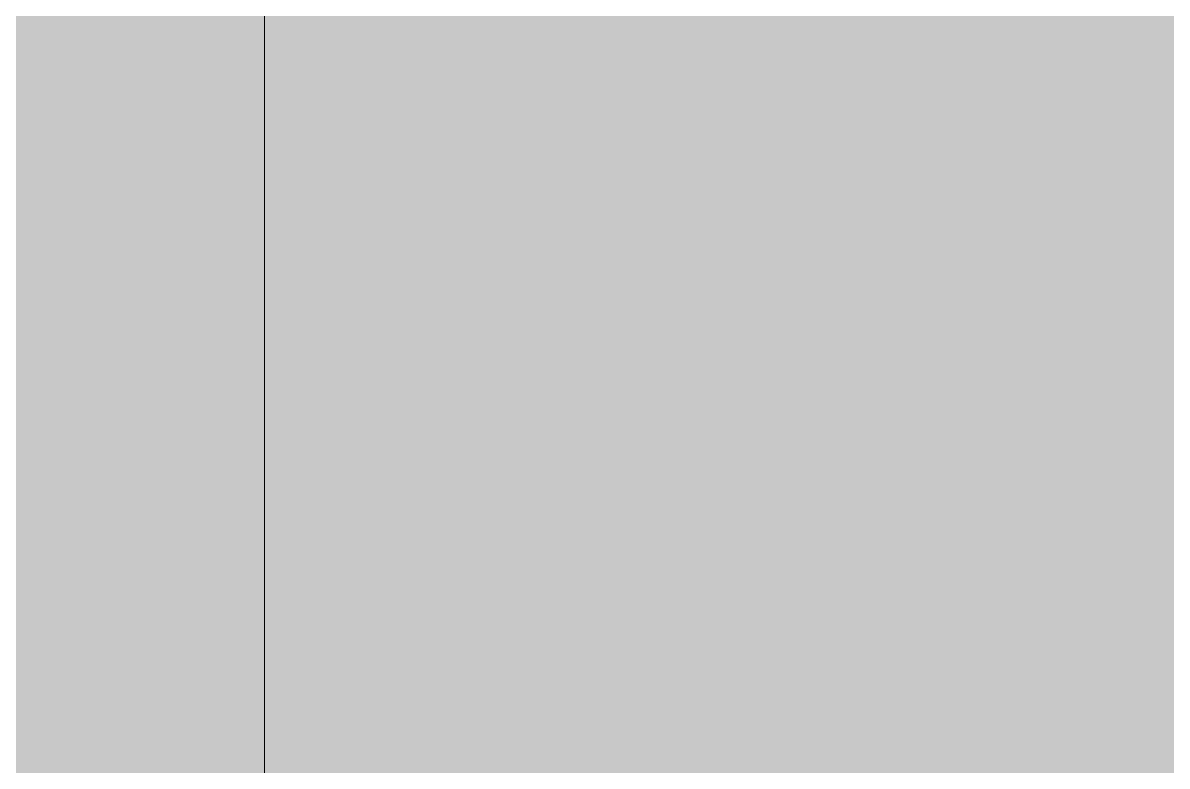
# Model space of a CAD drawing. Header units: millimetres. Extents: x 81773 to 282675, y -8553 to 29000.
# Drawn here: x 117048.5124 to 117048.6904, y 177.4527 to 177.5684 of the extents above; entities that cross this region are included whole.
import ezdxf

# ---------------------------------------------------------------- set-up
doc = ezdxf.new("R2010")
doc.units = ezdxf.units.MM
doc.layers.add('Знаки', color=7, linetype='Continuous', lineweight=9)

# ---------------------------------------------------------------- blocks, each defined once
blk = doc.blocks.new('Зашивка без перфорации М3 - М3_26-V60-План раскладки напольных покрытий 3 этажа в осях 23-33')
at = {"layer": 'Знаки'}
blk.add_hatch(color=256, dxfattribs=at).paths.add_polyline_path([(279.5932, 171.10897), (-430, 171.10897), (-430, -179.93543), (660.24112, -179.93543), (660.24112, 171.10897), (597.9041, 171.10897)])
blk.add_line((-430, 171.10897), (-430, -179.93543), dxfattribs=at)
blk = doc.blocks.new('Зашивка_ опоясывающая панель - Зашивка_ опоясывающая панель-V72-План раскладки напольных покрытий 3 этажа в осях 23-33')
at = {"layer": 'Знаки'}
blk.add_hatch(color=256, dxfattribs=at).paths.add_polyline_path([(-419.45007, -160), (-406, -160), (-406, 180), (-419.45007, 180), (-419.45007, -137.44416)])

msp = doc.modelspace()

# ---------------------------------------------------------------- block references
at = {"layer": 'Знаки', "rotation": 180}
msp.add_blockref('Зашивка без перфорации М3 - М3_26-V60-План раскладки напольных покрытий 3 этажа в осях 23-33', (116618.54998, 341.10898), dxfattribs=at)
at = {"layer": 'Знаки'}
msp.add_blockref('Зашивка_ опоясывающая панель - Зашивка_ опоясывающая панель-V72-План раскладки напольных покрытий 3 этажа в осях 23-33', (117468.00005, 337.35898), dxfattribs=at)

doc.saveas('drawing.dxf')
